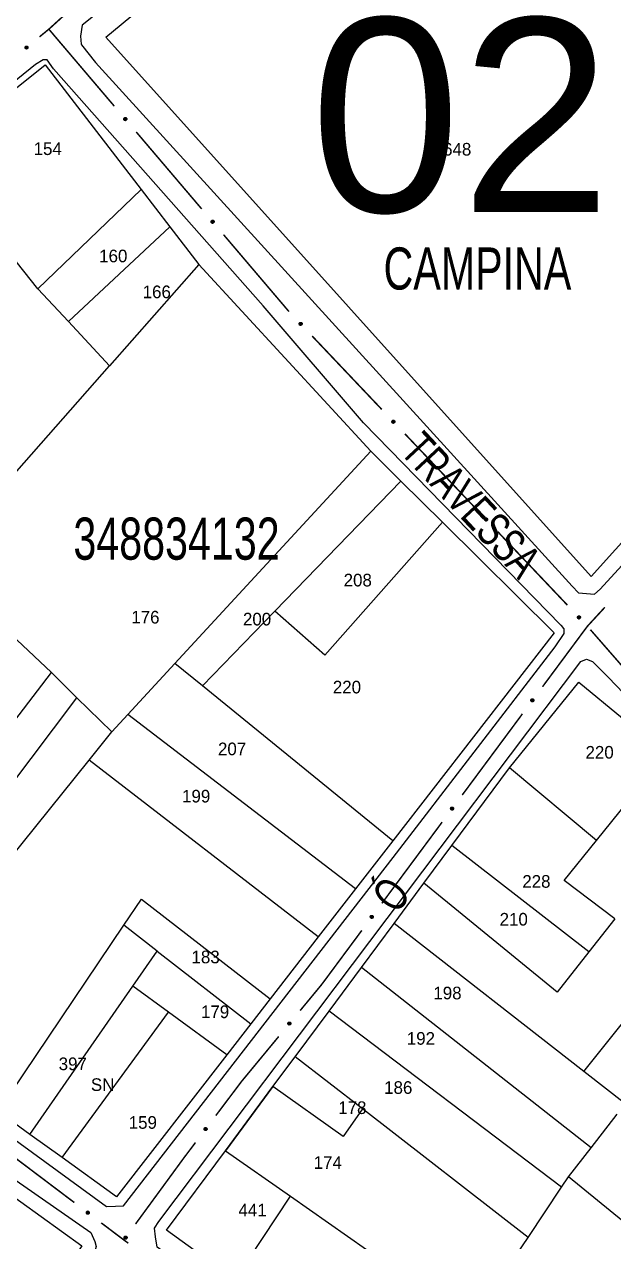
# Model space of a CAD drawing. Extents: x 199577 to 200882, y 4838726 to 4840156.
# Drawn here: x 200197.4 to 200267.3, y 4839381.8 to 4839526.4 of the extents above; entities that cross this region are included whole.
import ezdxf
from ezdxf.enums import TextEntityAlignment as Align

# ---------------------------------------------------------------- set-up
doc = ezdxf.new("R2010")
doc.units = 0
doc.header["$LTSCALE"] = 1.5
doc.header["$MEASUREMENT"] = 0
for name, color, linetype in [('CD_MALHA_LOTES', 7, 'CONTINUOUS'), ('CD_TXT_QUADRA', 2, 'CONTINUOUS'), ('LM-TXT-LSB', 7, 'CONTINUOUS'), ('RU-QUADRA', 210, 'CONTINUOUS'), ('SV-EIXO-RUA-PAV', 20, 'CONTINUOUS'), ('SV-RUA-PAVIM', 7, 'CONTINUOUS'), ('SV-TXT-RUA-PAV', 7, 'CONTINUOUS'), ('Th_NmrPorta', 1, 'CONTINUOUS')]:
    doc.layers.add(name, color=color, linetype=linetype)
doc.styles.add('ARIAL', font='ARIAL.SHX')
doc.styles.add('SWIS', font='swissko.ttf')

msp = doc.modelspace()

# ---------------------------------------------------------------- linework, layer by layer
at = {"layer": 'CD_MALHA_LOTES', "linetype": 'Continuous', "flags": 128}
for points in [[(200207.09, 4839524.82), (200284.39, 4839588.84), (200310.14, 4839562.13), (200306.36, 4839558.81)], [(200308.67, 4839509.69), (200264.69, 4839460.81), (200207.09, 4839524.82)], [(200186.46, 4839510.78), (200199.91, 4839521.56)], [(200199.91, 4839521.56), (200211.3, 4839506.75)], [(200199.05, 4839494.94), (200186.46, 4839510.78)], [(200199.05, 4839494.94), (200211.3, 4839506.75)], [(200211.3, 4839506.75), (200214.71, 4839502.31)], [(200202.66, 4839491.06), (200214.71, 4839502.31)], [(200214.71, 4839502.31), (200218.14, 4839497.86)], [(200218.14, 4839497.86), (200207.54, 4839485.82)], [(200218.14, 4839497.86), (200238.52, 4839475.67)], [(200202.66, 4839491.06), (200199.05, 4839494.94)], [(200207.54, 4839485.82), (200202.66, 4839491.06)], [(200195.66, 4839472.34), (200207.54, 4839485.82)], [(200215.3, 4839450.48), (200238.52, 4839475.67)], [(200238.52, 4839475.67), (200242.09, 4839472.13)], [(200227.16, 4839456.69), (200242.09, 4839472.13)], [(200242.09, 4839472.13), (200247.02, 4839467.26)], [(200247.02, 4839467.26), (200233.1, 4839451.48)], [(200247.02, 4839467.26), (200260.3, 4839454.12)], [(200218.57, 4839447.82), (200227.16, 4839456.69)], [(200233.1, 4839451.48), (200227.16, 4839456.69)], [(200200.64, 4839449.42), (200196.53, 4839453.29)], [(200260.3, 4839454.12), (200241.15, 4839429.43)], [(200209.73, 4839444.44), (200215.3, 4839450.48)], [(200218.57, 4839447.82), (200215.3, 4839450.48)], [(200172.75, 4839412.87), (200200.64, 4839449.42)], [(200203.67, 4839446.4), (200200.64, 4839449.42)], [(200241.15, 4839429.43), (200218.57, 4839447.82)], [(200254.98, 4839438.09), (200263.23, 4839448.28), (200273.59, 4839439.7)], [(200176.41, 4839410.23), (200203.67, 4839446.4)], [(200207.83, 4839442.38), (200203.67, 4839446.4)], [(200207.83, 4839442.38), (200209.73, 4839444.44)], [(200236.73, 4839423.73), (200209.73, 4839444.44)], [(200205.11, 4839439), (200207.83, 4839442.38)], [(200265.3, 4839429.46), (200273.59, 4839439.7)], [(200179.92, 4839407.69), (200205.11, 4839439)], [(200232.29, 4839418.01), (200205.11, 4839439)], [(200248.15, 4839428.88), (200254.98, 4839438.09)], [(200265.3, 4839429.46), (200254.98, 4839438.09)], [(200241.15, 4839429.43), (200236.73, 4839423.73)], [(200244.84, 4839424.41), (200248.15, 4839428.88)], [(200264.39, 4839416.24), (200248.15, 4839428.88)], [(200261.47, 4839424.73), (200265.3, 4839429.46)], [(200263.79, 4839402.05), (200284.61, 4839428.03)], [(200241.29, 4839419.62), (200244.84, 4839424.41)], [(200260.65, 4839411.47), (200244.84, 4839424.41)], [(200267.47, 4839420.16), (200261.47, 4839424.73)], [(200209.24, 4839419.4), (200211.34, 4839422.51), (200226.58, 4839410.65)], [(200236.73, 4839423.73), (200232.29, 4839418.01)], [(200237.42, 4839414.4), (200241.29, 4839419.62)], [(200263.79, 4839402.05), (200241.29, 4839419.62)], [(200267.47, 4839420.16), (200264.39, 4839416.24)], [(200194.33, 4839397.29), (200209.24, 4839419.4)], [(200213.18, 4839416.34), (200209.24, 4839419.4)], [(200232.29, 4839418.01), (200226.58, 4839410.65)], [(200210.3, 4839412.18), (200213.18, 4839416.34)], [(200213.18, 4839416.34), (200224.3, 4839407.7)], [(200264.39, 4839416.24), (200260.65, 4839411.47)], [(200233.58, 4839409.22), (200237.42, 4839414.4)], [(200264.67, 4839392.99), (200237.42, 4839414.4)], [(200198.09, 4839394.58), (200210.3, 4839412.18)], [(200214.54, 4839409.07), (200210.3, 4839412.18)], [(200226.58, 4839410.65), (200224.3, 4839407.7)], [(200201.91, 4839391.82), (200214.54, 4839409.07)], [(200221.44, 4839404.01), (200214.54, 4839409.07)], [(200229.55, 4839403.79), (200233.58, 4839409.22)], [(200261.16, 4839388.31), (200233.58, 4839409.22)], [(200224.3, 4839407.7), (200221.44, 4839404.01)], [(200221.44, 4839404.01), (200208.37, 4839387.16)], [(200226.93, 4839400.26), (200229.55, 4839403.79)], [(200237.53, 4839397.6), (200229.55, 4839403.79)], [(200268.83, 4839398.11), (200263.79, 4839402.05)], [(200226.93, 4839400.26), (200221.29, 4839392.64)], [(200237.53, 4839397.6), (200235.26, 4839394.33), (200226.93, 4839400.26)], [(200198.09, 4839394.58), (200194.33, 4839397.29)], [(200257.21, 4839382.34), (200237.53, 4839397.6)], [(200264.67, 4839392.99), (200267.75, 4839396.96)], [(200201.91, 4839391.82), (200198.09, 4839394.58)], [(200222.43, 4839377.3), (200214.3, 4839383.21), (200221.29, 4839392.64)], [(200221.29, 4839392.64), (200229, 4839387.23)], [(200262, 4839389.55), (200264.67, 4839392.99)], [(200208.37, 4839387.16), (200201.91, 4839391.82)], [(200261.16, 4839388.31), (200262, 4839389.55)], [(200290.56, 4839366.18), (200262, 4839389.55)], [(200257.21, 4839382.34), (200261.16, 4839388.31)], [(200197, 4839386.56), (200204.25, 4839381.36), (200201.22, 4839376.86)], [(200222.43, 4839377.3), (200229, 4839387.23)], [(200229, 4839387.23), (200240.26, 4839379.33)], [(200251.65, 4839374.17), (200257.21, 4839382.34)]]:
    msp.add_lwpolyline(points, dxfattribs=at)
at = {"layer": 'RU-QUADRA', "linetype": 'Continuous', "flags": 128}
msp.add_lwpolyline([(200207.09, 4839524.82), (200284.39, 4839588.84), (200310.14, 4839562.13), (200306.36, 4839558.81), (200328.07, 4839537.65), (200329.17, 4839536.19), (200330.03, 4839534.21), (200329.66, 4839532.08), (200308.67, 4839509.69), (200264.69, 4839460.81)], close=True, dxfattribs=at)
for points in [[(200186.46, 4839510.78), (200199.91, 4839521.56), (200211.3, 4839506.75), (200214.71, 4839502.31), (200218.14, 4839497.86), (200238.52, 4839475.67), (200242.09, 4839472.13), (200247.02, 4839467.26), (200260.3, 4839454.12), (200241.15, 4839429.43), (200236.73, 4839423.73), (200232.29, 4839418.01), (200226.58, 4839410.65), (200224.3, 4839407.7), (200221.44, 4839404.01), (200208.37, 4839387.16), (200201.91, 4839391.82), (200198.09, 4839394.58), (200194.33, 4839397.29)], [(200222.43, 4839377.3), (200214.3, 4839383.21), (200221.29, 4839392.64), (200226.93, 4839400.26), (200229.55, 4839403.79), (200233.58, 4839409.22), (200237.42, 4839414.4), (200241.29, 4839419.62), (200244.84, 4839424.41), (200248.15, 4839428.88), (200254.98, 4839438.09), (200263.23, 4839448.28), (200273.59, 4839439.7), (200278.61, 4839434.38), (200284.61, 4839428.03), (200290.83, 4839421.44), (200297.6, 4839414.27), (200300.52, 4839411.18), (200305.78, 4839405.6), (200309.17, 4839402.01), (200313.69, 4839397.23), (200305.81, 4839386.65), (200302.24, 4839381.86), (200299.07, 4839377.6)], [(200086.89, 4839382.92), (200106.02, 4839409.36), (200125.52, 4839436.32), (200127.58, 4839436.35), (200130.62, 4839434.16), (200132.61, 4839432.74), (200154.92, 4839416.74), (200163.88, 4839410.32), (200168.55, 4839406.96), (200183.1, 4839396.53), (200190.64, 4839391.12), (200197, 4839386.56), (200204.25, 4839381.36)]]:
    msp.add_lwpolyline(points, dxfattribs=at)
at = {"layer": 'SV-EIXO-RUA-PAV', "const_width": 0.18}
for points in [[(200204.34, 4839529.42), (200200.76236, 4839526.164348)], [(200200.34, 4839525.78), (200199.234992, 4839524.874008)], [(200200.76236, 4839526.164348), (200200.34, 4839525.78)], [(200200.34, 4839525.78), (200208.110118, 4839516.635315)], [(200210.700158, 4839513.587087), (200218.470276, 4839504.442402)], [(200221.060316, 4839501.394174), (200228.182924, 4839493.011546)], [(200228.182924, 4839493.011546), (200228.83, 4839492.25)], [(200228.83, 4839492.25), (200228.830461, 4839492.249513)], [(200231.582087, 4839489.346315), (200239.836962, 4839480.636722)], [(200242.588588, 4839477.733524), (200250.843464, 4839469.02393)], [(200253.595089, 4839466.120732), (200261.849965, 4839457.411138)], [(200264.23, 4839454.9), (200266.295704, 4839457.144682)], [(200258.90125, 4839447.709907), (200263.664661, 4839454.137186)], [(200263.664661, 4839454.137186), (200264.23, 4839454.9)], [(200264.585033, 4839454.492886), (200268.528556, 4839449.970871)], [(200249.374429, 4839434.855348), (200256.519545, 4839444.496267)], [(200239.847608, 4839422.000789), (200246.992724, 4839431.641708)], [(200232.71, 4839412.37), (200237.465903, 4839418.78715)], [(200230.154444, 4839409.276432), (200232.70197, 4839412.360279)], [(200232.70197, 4839412.360279), (200232.71, 4839412.37)], [(200223.21, 4839400.87), (200227.606918, 4839406.192585)], [(200220.142287, 4839396.800585), (200223.152106, 4839400.793202)], [(200223.152106, 4839400.793202), (200223.21, 4839400.87)], [(200216.35, 4839391.77), (200217.734432, 4839393.606492)], [(200203.365662, 4839386.479856), (200196.185718, 4839391.906495)], [(200210.626958, 4839383.938045), (200215.93692, 4839391.204702)], [(200215.93692, 4839391.204702), (200216.35, 4839391.77)], [(200209.24, 4839382.04), (200206.556748, 4839384.068016)], [(200209.754891, 4839381.665697), (200209.24, 4839382.04)]]:
    msp.add_lwpolyline(points, dxfattribs=at)
at = {"layer": 'SV-EIXO-RUA-PAV'}
for points in [[(200197.869281, 4839523.611917), (200197.865154, 4839523.563183), (200197.851642, 4839523.522142), (200197.83052, 4839523.491156), (200197.804716, 4839523.468641), (200197.775722, 4839523.448581), (200197.742028, 4839523.434805), (200197.701245, 4839523.427799), (200197.652329, 4839523.431595), (200197.611197, 4839523.4482), (200197.57971, 4839523.467282), (200197.554684, 4839523.492838), (200197.535668, 4839523.521331), (200197.522516, 4839523.556803), (200197.515819, 4839523.598202), (200197.520827, 4839523.647297), (200197.53435, 4839523.687441), (200197.555567, 4839523.716876), (200197.581418, 4839523.741873), (200197.611264, 4839523.761999), (200197.644416, 4839523.775331), (200197.686111, 4839523.781998), (200197.734502, 4839523.776413), (200197.774695, 4839523.763383), (200197.80442, 4839523.742585), (200197.828457, 4839523.71658), (200197.848931, 4839523.687744), (200197.864189, 4839523.654451), (200197.869281, 4839523.611917)], [(200209.395991, 4839515.291972), (200209.44479, 4839515.288702), (200209.486062, 4839515.275912), (200209.517414, 4839515.255338), (200209.540378, 4839515.229932), (200209.560945, 4839515.201295), (200209.57531, 4839515.167848), (200209.583031, 4839515.127195), (200209.580094, 4839515.07822), (200209.564214, 4839515.036802), (200209.545687, 4839515.004985), (200209.520575, 4839514.979514), (200209.492421, 4839514.960001), (200209.457184, 4839514.946228), (200209.415909, 4839514.938806), (200209.366734, 4839514.942951), (200209.326359, 4839514.955767), (200209.296556, 4839514.976464), (200209.271109, 4839515.001872), (200209.250463, 4839515.03136), (200209.236551, 4839515.064273), (200209.229152, 4839515.105845), (200209.233887, 4839515.154326), (200209.246209, 4839515.194742), (200209.266482, 4839515.224827), (200209.292061, 4839515.249317), (200209.320533, 4839515.270294), (200209.353554, 4839515.286134), (200209.395991, 4839515.291972)], [(200219.756149, 4839503.099059), (200219.804948, 4839503.095789), (200219.84622, 4839503.082999), (200219.877572, 4839503.062425), (200219.900536, 4839503.037019), (200219.921103, 4839503.008382), (200219.935468, 4839502.974935), (200219.943189, 4839502.934281), (200219.940252, 4839502.885306), (200219.924372, 4839502.843889), (200219.905845, 4839502.812072), (200219.880733, 4839502.786601), (200219.852578, 4839502.767088), (200219.817342, 4839502.753315), (200219.776067, 4839502.745893), (200219.726892, 4839502.750038), (200219.686517, 4839502.762854), (200219.656714, 4839502.783551), (200219.631267, 4839502.808959), (200219.61062, 4839502.838447), (200219.596708, 4839502.87136), (200219.58931, 4839502.912932), (200219.594045, 4839502.961413), (200219.606367, 4839503.001828), (200219.62664, 4839503.031914), (200219.652219, 4839503.056404), (200219.680691, 4839503.077381), (200219.713711, 4839503.093221), (200219.756149, 4839503.099059)], [(200230.187332, 4839490.977923), (200230.236236, 4839490.977305), (200230.278141, 4839490.966774), (200230.310563, 4839490.947931), (200230.334872, 4839490.923809), (200230.356962, 4839490.89633), (200230.373121, 4839490.863712), (200230.383037, 4839490.823537), (200230.382762, 4839490.774475), (200230.369152, 4839490.732257), (200230.352379, 4839490.699481), (200230.328686, 4839490.672685), (200230.301632, 4839490.651673), (200230.267195, 4839490.636008), (200230.226384, 4839490.626358), (200230.177056, 4839490.627828), (200230.136045, 4839490.638434), (200230.105163, 4839490.657484), (200230.078374, 4839490.681474), (200230.056158, 4839490.709798), (200230.040481, 4839490.741908), (200230.030838, 4839490.783017), (200230.032935, 4839490.831683), (200230.043046, 4839490.872708), (200230.061657, 4839490.90385), (200230.085869, 4839490.929691), (200230.113161, 4839490.952182), (200230.145273, 4839490.969791), (200230.187332, 4839490.977923)], [(200241.193833, 4839479.365131), (200241.242737, 4839479.364513), (200241.284642, 4839479.353982), (200241.317065, 4839479.335139), (200241.341374, 4839479.311017), (200241.363464, 4839479.283539), (200241.379623, 4839479.250921), (200241.389538, 4839479.210745), (200241.389263, 4839479.161683), (200241.375653, 4839479.119465), (200241.358881, 4839479.08669), (200241.335187, 4839479.059893), (200241.308133, 4839479.038881), (200241.273696, 4839479.023217), (200241.232885, 4839479.013566), (200241.183558, 4839479.015037), (200241.142546, 4839479.025643), (200241.111664, 4839479.044692), (200241.084876, 4839479.068682), (200241.06266, 4839479.097006), (200241.046982, 4839479.129116), (200241.037339, 4839479.170225), (200241.039436, 4839479.218892), (200241.049548, 4839479.259916), (200241.068158, 4839479.291058), (200241.092371, 4839479.3169), (200241.119662, 4839479.339391), (200241.151774, 4839479.356999), (200241.193833, 4839479.365131)], [(200252.200334, 4839467.752339), (200252.249239, 4839467.751722), (200252.291143, 4839467.741191), (200252.323566, 4839467.722348), (200252.347875, 4839467.698226), (200252.369965, 4839467.670747), (200252.386124, 4839467.638129), (200252.396039, 4839467.597954), (200252.395764, 4839467.548892), (200252.382155, 4839467.506673), (200252.365382, 4839467.473898), (200252.341688, 4839467.447102), (200252.314635, 4839467.42609), (200252.280198, 4839467.410425), (200252.239386, 4839467.400774), (200252.190059, 4839467.402245), (200252.149047, 4839467.412851), (200252.118165, 4839467.431901), (200252.091377, 4839467.455891), (200252.069161, 4839467.484215), (200252.053484, 4839467.516325), (200252.043841, 4839467.557433), (200252.045937, 4839467.6061), (200252.056049, 4839467.647125), (200252.074659, 4839467.678266), (200252.098872, 4839467.704108), (200252.126163, 4839467.726599), (200252.158276, 4839467.744207), (200252.200334, 4839467.752339)], [(200263.206835, 4839456.139548), (200263.25574, 4839456.13893), (200263.297645, 4839456.128399), (200263.330067, 4839456.109556), (200263.354376, 4839456.085434), (200263.376466, 4839456.057955), (200263.392625, 4839456.025337), (200263.402541, 4839455.985162), (200263.402265, 4839455.9361), (200263.388656, 4839455.893882), (200263.371883, 4839455.861106), (200263.34819, 4839455.83431), (200263.321136, 4839455.813298), (200263.286699, 4839455.797634), (200263.245887, 4839455.787983), (200263.19656, 4839455.789453), (200263.155549, 4839455.80006), (200263.124667, 4839455.819109), (200263.097878, 4839455.843099), (200263.075662, 4839455.871423), (200263.059985, 4839455.903533), (200263.050342, 4839455.944642), (200263.052439, 4839455.993308), (200263.06255, 4839456.034333), (200263.081161, 4839456.065475), (200263.105373, 4839456.091316), (200263.132665, 4839456.113807), (200263.164777, 4839456.131416), (200263.206835, 4839456.139548)], [(200257.536407, 4839446.053198), (200257.528529, 4839446.101467), (200257.531629, 4839446.144564), (200257.544561, 4839446.179764), (200257.564098, 4839446.20789), (200257.587328, 4839446.234413), (200257.616647, 4839446.255987), (200257.654492, 4839446.272723), (200257.702858, 4839446.280965), (200257.746797, 4839446.274888), (200257.781986, 4839446.264056), (200257.812487, 4839446.245372), (200257.837874, 4839446.222374), (200257.859277, 4839446.191178), (200257.875863, 4839446.15266), (200257.882973, 4839446.103826), (200257.879644, 4839446.061596), (200257.866242, 4839446.027877), (200257.847264, 4839445.997332), (200257.823225, 4839445.970539), (200257.794322, 4839445.949527), (200257.75551, 4839445.932898), (200257.707218, 4839445.926518), (200257.665061, 4839445.929358), (200257.631163, 4839445.942282), (200257.601512, 4839445.961644), (200257.574626, 4839445.984619), (200257.551713, 4839446.013188), (200257.536407, 4839446.053198)], [(200248.009586, 4839433.198639), (200248.001708, 4839433.246909), (200248.004808, 4839433.290005), (200248.01774, 4839433.325205), (200248.037278, 4839433.353331), (200248.060507, 4839433.379854), (200248.089826, 4839433.401428), (200248.127671, 4839433.418164), (200248.176037, 4839433.426406), (200248.219976, 4839433.420329), (200248.255165, 4839433.409497), (200248.285666, 4839433.390813), (200248.311053, 4839433.367815), (200248.332456, 4839433.336619), (200248.349042, 4839433.298101), (200248.356152, 4839433.249267), (200248.352823, 4839433.207037), (200248.339421, 4839433.173318), (200248.320443, 4839433.142773), (200248.296404, 4839433.11598), (200248.267501, 4839433.094969), (200248.228689, 4839433.078339), (200248.180397, 4839433.071959), (200248.13824, 4839433.074799), (200248.104342, 4839433.087724), (200248.074691, 4839433.107085), (200248.047805, 4839433.13006), (200248.024892, 4839433.158629), (200248.009586, 4839433.198639)], [(200238.482765, 4839420.34408), (200238.474887, 4839420.39235), (200238.477987, 4839420.435446), (200238.490919, 4839420.470647), (200238.510457, 4839420.498772), (200238.533686, 4839420.525295), (200238.563005, 4839420.546869), (200238.60085, 4839420.563605), (200238.649216, 4839420.571847), (200238.693155, 4839420.56577), (200238.728344, 4839420.554938), (200238.758845, 4839420.536254), (200238.784232, 4839420.513257), (200238.805635, 4839420.48206), (200238.822221, 4839420.443542), (200238.829331, 4839420.394708), (200238.826002, 4839420.352478), (200238.812601, 4839420.318759), (200238.793622, 4839420.288214), (200238.769583, 4839420.261421), (200238.74068, 4839420.24041), (200238.701869, 4839420.22378), (200238.653576, 4839420.2174), (200238.611419, 4839420.22024), (200238.577521, 4839420.233165), (200238.54787, 4839420.252526), (200238.520985, 4839420.275501), (200238.498071, 4839420.304071), (200238.482765, 4839420.34408)], [(200228.704306, 4839407.693845), (200228.698979, 4839407.742462), (200228.704343, 4839407.785336), (200228.719109, 4839407.819807), (200228.7401, 4839407.846866), (200228.764693, 4839407.872129), (200228.795107, 4839407.89213), (200228.83378, 4839407.906852), (200228.882513, 4839407.912537), (200228.926072, 4839407.904156), (200228.960641, 4839407.891487), (200228.990117, 4839407.871224), (200229.014259, 4839407.846922), (200229.03399, 4839407.814643), (200229.048526, 4839407.775305), (200229.053057, 4839407.726164), (200229.04751, 4839407.684168), (200229.032352, 4839407.651201), (200229.011793, 4839407.621698), (200228.986377, 4839407.596206), (200228.956408, 4839407.576745), (200228.916775, 4839407.562181), (200228.868214, 4839407.558352), (200228.826265, 4839407.563406), (200228.793094, 4839407.578097), (200228.764503, 4839407.598991), (200228.738864, 4839407.62335), (200228.717486, 4839407.653085), (200228.704306, 4839407.693845)], [(200218.763968, 4839395.155071), (200218.756484, 4839395.203403), (200218.759936, 4839395.246473), (200218.773154, 4839395.281567), (200218.792921, 4839395.309532), (200218.816366, 4839395.335865), (200218.84586, 4839395.357198), (200218.883841, 4839395.373625), (200218.932272, 4839395.381472), (200218.976161, 4839395.375036), (200219.011259, 4839395.363918), (200219.041607, 4839395.344985), (200219.066806, 4839395.321781), (200219.087953, 4839395.290411), (200219.104224, 4839395.251759), (200219.110936, 4839395.202868), (200219.107262, 4839395.160667), (200219.093586, 4839395.127059), (200219.074359, 4839395.09667), (200219.050102, 4839395.070074), (200219.021028, 4839395.049299), (200218.982082, 4839395.032987), (200218.933739, 4839395.027001), (200218.891607, 4839395.030185), (200218.857815, 4839395.043386), (200218.828323, 4839395.062988), (200218.801626, 4839395.086182), (200218.778947, 4839395.114938), (200218.763968, 4839395.155071)], [(200205.009455, 4839385.099483), (200204.961113, 4839385.09206), (200204.918048, 4839385.095566), (200204.88297, 4839385.108828), (200204.85503, 4839385.12863), (200204.828726, 4839385.152107), (200204.80743, 4839385.181628), (200204.79105, 4839385.219629), (200204.783264, 4839385.268071), (200204.789754, 4839385.311951), (200204.800916, 4839385.347036), (200204.819887, 4839385.37736), (200204.843122, 4839385.40253), (200204.874519, 4839385.423638), (200204.913191, 4839385.43986), (200204.96209, 4839385.446511), (200205.004287, 4839385.442785), (200205.037878, 4839385.429066), (200205.068243, 4839385.409802), (200205.094809, 4839385.385511), (200205.115547, 4839385.356412), (200205.131811, 4839385.317446), (200205.137736, 4839385.269095), (200205.1345, 4839385.226967), (200205.121257, 4839385.193192), (200205.101617, 4839385.163724), (200205.07839, 4839385.137056), (200205.049606, 4839385.114413), (200205.009455, 4839385.099483)], [(200209.273316, 4839382.272171), (200209.265113, 4839382.320387), (200209.267923, 4839382.363503), (200209.280617, 4839382.39879), (200209.299964, 4839382.427047), (200209.323014, 4839382.453726), (200209.352187, 4839382.475497), (200209.389919, 4839382.492488), (200209.438228, 4839382.501056), (200209.482207, 4839382.495275), (200209.517468, 4839382.484681), (200209.548094, 4839382.466202), (200209.573636, 4839382.443377), (200209.595248, 4839382.412325), (200209.612094, 4839382.37392), (200209.619534, 4839382.325135), (200209.616489, 4839382.282884), (200209.603315, 4839382.249075), (200209.584543, 4839382.218403), (200209.560685, 4839382.191448), (200209.531925, 4839382.170242), (200209.493226, 4839382.153351), (200209.444978, 4839382.146646), (200209.402803, 4839382.149201), (200209.368818, 4839382.161897), (200209.339037, 4839382.181058), (200209.311997, 4839382.203851), (200209.288892, 4839382.232266), (200209.273316, 4839382.272171)]]:
    msp.add_lwpolyline(points, close=True, dxfattribs=at)
for points in [[(200197.686111, 4839523.781998), (200197.515819, 4839523.598202)], [(200197.644416, 4839523.775331), (200197.520827, 4839523.647297)], [(200197.708307, 4839523.775588), (200197.521197, 4839523.579829)], [(200197.734502, 4839523.776413), (200197.522516, 4839523.556803)], [(200197.662514, 4839523.773333), (200197.524028, 4839523.628027)], [(200197.752285, 4839523.769296), (200197.532084, 4839523.542877)], [(200197.624887, 4839523.765421), (200197.53224, 4839523.671815)], [(200197.611264, 4839523.761999), (200197.53435, 4839523.687441)], [(200197.774695, 4839523.763383), (200197.535668, 4839523.521331)], [(200197.786386, 4839523.751378), (200197.547192, 4839523.509386)], [(200197.80442, 4839523.742585), (200197.554684, 4839523.492838)], [(200197.814156, 4839523.728269), (200197.5669, 4839523.483196)], [(200197.828457, 4839523.71658), (200197.57971, 4839523.467282)], [(200197.83646, 4839523.698913), (200197.600431, 4839523.459516)], [(200197.848931, 4839523.687744), (200197.611197, 4839523.4482)], [(200197.852813, 4839523.668208), (200197.635587, 4839523.442463)], [(200197.864189, 4839523.654451), (200197.652329, 4839523.431595)], [(200197.864945, 4839523.634041), (200197.67832, 4839523.433386)], [(200197.869281, 4839523.611917), (200197.701245, 4839523.427799)], [(200197.865955, 4839523.585463), (200197.727089, 4839523.436317)], [(200197.865154, 4839523.563183), (200197.742028, 4839523.434805)], [(200197.857553, 4839523.539754), (200197.765096, 4839523.448068)], [(200197.851642, 4839523.522142), (200197.775722, 4839523.448581)], [(200209.229152, 4839515.105845), (200209.415909, 4839514.938806)], [(200209.233887, 4839515.154326), (200209.457184, 4839514.946228)], [(200209.235172, 4839515.12815), (200209.434186, 4839514.944505)], [(200209.236551, 4839515.064273), (200209.366734, 4839514.942951)], [(200209.23823, 4839515.082403), (200209.385945, 4839514.94649)], [(200209.24069, 4839515.172231), (200209.470941, 4839514.956039)], [(200209.246209, 4839515.194742), (200209.492421, 4839514.960001)], [(200209.246801, 4839515.044921), (200209.342019, 4839514.953931)], [(200209.250463, 4839515.03136), (200209.326359, 4839514.955767)], [(200209.258007, 4839515.206642), (200209.504161, 4839514.971732)], [(200209.266482, 4839515.224827), (200209.520575, 4839514.979514)], [(200209.280625, 4839515.234813), (200209.530001, 4839514.991898)], [(200209.292061, 4839515.249317), (200209.545687, 4839515.004985)], [(200209.309585, 4839515.257629), (200209.553088, 4839515.025839)], [(200209.320533, 4839515.270294), (200209.564214, 4839515.036802)], [(200209.339998, 4839515.274518), (200209.569522, 4839515.061289)], [(200209.353554, 4839515.286134), (200209.580094, 4839515.07822)], [(200209.373946, 4839515.287248), (200209.577847, 4839515.104175)], [(200209.395991, 4839515.291972), (200209.583031, 4839515.127195)], [(200209.4225, 4839515.289111), (200209.574061, 4839515.152885)], [(200209.44479, 4839515.288702), (200209.57531, 4839515.167848)], [(200209.468349, 4839515.281513), (200209.561644, 4839515.190679)], [(200209.486062, 4839515.275912), (200209.560945, 4839515.201295)], [(200219.58931, 4839502.912932), (200219.776067, 4839502.745893)], [(200219.594045, 4839502.961413), (200219.817342, 4839502.753315)], [(200219.59533, 4839502.935237), (200219.794344, 4839502.751592)], [(200219.596708, 4839502.87136), (200219.726892, 4839502.750038)], [(200219.598388, 4839502.88949), (200219.746103, 4839502.753577)], [(200219.600848, 4839502.979318), (200219.831098, 4839502.763126)], [(200219.606367, 4839503.001828), (200219.852578, 4839502.767088)], [(200219.606959, 4839502.852008), (200219.702177, 4839502.761018)], [(200219.61062, 4839502.838447), (200219.686517, 4839502.762854)], [(200219.618165, 4839503.013729), (200219.864319, 4839502.778819)], [(200219.62664, 4839503.031914), (200219.880733, 4839502.786601)], [(200219.640783, 4839503.0419), (200219.890159, 4839502.798984)], [(200219.652219, 4839503.056404), (200219.905845, 4839502.812072)], [(200219.669742, 4839503.064716), (200219.913246, 4839502.832926)], [(200219.680691, 4839503.077381), (200219.924372, 4839502.843889)], [(200219.700156, 4839503.081605), (200219.92968, 4839502.868376)], [(200219.713711, 4839503.093221), (200219.940252, 4839502.885306)], [(200219.734104, 4839503.094335), (200219.938005, 4839502.911262)], [(200219.756149, 4839503.099059), (200219.943189, 4839502.934281)], [(200219.782658, 4839503.096197), (200219.934219, 4839502.959971)], [(200219.804948, 4839503.095789), (200219.935468, 4839502.974935)], [(200219.828506, 4839503.088599), (200219.921801, 4839502.997766)], [(200219.84622, 4839503.082999), (200219.921103, 4839503.008382)], [(200230.030838, 4839490.783017), (200230.226384, 4839490.626358)], [(200230.032935, 4839490.831683), (200230.267195, 4839490.636008)], [(200230.035638, 4839490.805615), (200230.244324, 4839490.633041)], [(200230.038756, 4839490.849932), (200230.280399, 4839490.646552)], [(200230.040481, 4839490.741908), (200230.177056, 4839490.627828)], [(200230.041175, 4839490.760102), (200230.196046, 4839490.632404)], [(200230.043046, 4839490.872708), (200230.301632, 4839490.651673)], [(200230.051767, 4839490.72314), (200230.151782, 4839490.637451)], [(200230.054181, 4839490.885231), (200230.312719, 4839490.664024)], [(200230.056158, 4839490.709798), (200230.136045, 4839490.638434)], [(200230.061657, 4839490.90385), (200230.328686, 4839490.672685)], [(200230.075237, 4839490.914588), (200230.337426, 4839490.685562)], [(200230.085869, 4839490.929691), (200230.352379, 4839490.699481)], [(200230.102916, 4839490.938941), (200230.358638, 4839490.720706)], [(200230.113161, 4839490.952182), (200230.369152, 4839490.732257)], [(200230.132368, 4839490.957456), (200230.373124, 4839490.756996)], [(200230.145273, 4839490.969791), (200230.382762, 4839490.774475)], [(200230.165575, 4839490.972009), (200230.37911, 4839490.80027)], [(200230.187332, 4839490.977923), (200230.383037, 4839490.823537)], [(200230.213956, 4839490.976504), (200230.372686, 4839490.848702)], [(200230.236236, 4839490.977305), (200230.373121, 4839490.863712)], [(200230.26015, 4839490.971405), (200230.358236, 4839490.885768)], [(200230.278141, 4839490.966774), (200230.356962, 4839490.89633)], [(200241.037339, 4839479.170225), (200241.232885, 4839479.013566)], [(200241.039436, 4839479.218892), (200241.273696, 4839479.023217)], [(200241.042139, 4839479.192824), (200241.250825, 4839479.020249)], [(200241.045258, 4839479.23714), (200241.2869, 4839479.03376)], [(200241.046982, 4839479.129116), (200241.183558, 4839479.015037)], [(200241.047676, 4839479.147311), (200241.202548, 4839479.019613)], [(200241.049548, 4839479.259916), (200241.308133, 4839479.038881)], [(200241.058268, 4839479.110349), (200241.158283, 4839479.02466)], [(200241.060682, 4839479.272439), (200241.31922, 4839479.051233)], [(200241.06266, 4839479.097006), (200241.142546, 4839479.025643)], [(200241.068158, 4839479.291058), (200241.335187, 4839479.059893)], [(200241.081738, 4839479.301796), (200241.343928, 4839479.07277)], [(200241.092371, 4839479.3169), (200241.358881, 4839479.08669)], [(200241.109417, 4839479.32615), (200241.365139, 4839479.107915)], [(200241.119662, 4839479.339391), (200241.375653, 4839479.119465)], [(200241.13887, 4839479.344665), (200241.379625, 4839479.144204)], [(200241.151774, 4839479.356999), (200241.389263, 4839479.161683)], [(200241.172077, 4839479.359218), (200241.385611, 4839479.187478)], [(200241.193833, 4839479.365131), (200241.389538, 4839479.210745)], [(200241.220458, 4839479.363712), (200241.379187, 4839479.235911)], [(200241.242737, 4839479.364513), (200241.379623, 4839479.250921)], [(200241.266651, 4839479.358613), (200241.364737, 4839479.272976)], [(200241.284642, 4839479.353982), (200241.363464, 4839479.283539)], [(200252.043841, 4839467.557433), (200252.239386, 4839467.400774)], [(200252.045937, 4839467.6061), (200252.280198, 4839467.410425)], [(200252.048641, 4839467.580032), (200252.257326, 4839467.407457)], [(200252.051759, 4839467.624348), (200252.293401, 4839467.420968)], [(200252.053484, 4839467.516325), (200252.190059, 4839467.402245)], [(200252.054177, 4839467.534519), (200252.209049, 4839467.406821)], [(200252.056049, 4839467.647125), (200252.314635, 4839467.42609)], [(200252.064769, 4839467.497557), (200252.164784, 4839467.411868)], [(200252.067183, 4839467.659648), (200252.325722, 4839467.438441)], [(200252.069161, 4839467.484215), (200252.149047, 4839467.412851)], [(200252.074659, 4839467.678266), (200252.341688, 4839467.447102)], [(200252.08824, 4839467.689005), (200252.350429, 4839467.459979)], [(200252.098872, 4839467.704108), (200252.365382, 4839467.473898)], [(200252.115918, 4839467.713358), (200252.37164, 4839467.495123)], [(200252.126163, 4839467.726599), (200252.382155, 4839467.506673)], [(200252.145371, 4839467.731873), (200252.386126, 4839467.531413)], [(200252.158276, 4839467.744207), (200252.395764, 4839467.548892)], [(200252.178578, 4839467.746426), (200252.392112, 4839467.574687)], [(200252.200334, 4839467.752339), (200252.396039, 4839467.597954)], [(200252.226959, 4839467.750921), (200252.385689, 4839467.623119)], [(200252.249239, 4839467.751722), (200252.386124, 4839467.638129)], [(200252.273152, 4839467.745822), (200252.371239, 4839467.660184)], [(200252.291143, 4839467.741191), (200252.369965, 4839467.670747)], [(200263.050342, 4839455.944642), (200263.245887, 4839455.787983)], [(200263.052439, 4839455.993308), (200263.286699, 4839455.797634)], [(200263.055142, 4839455.967241), (200263.263828, 4839455.794666)], [(200263.05826, 4839456.011557), (200263.299903, 4839455.808177)], [(200263.059985, 4839455.903533), (200263.19656, 4839455.789453)], [(200263.060679, 4839455.921727), (200263.21555, 4839455.794029)], [(200263.06255, 4839456.034333), (200263.321136, 4839455.813298)], [(200263.07127, 4839455.884765), (200263.171286, 4839455.799077)], [(200263.073685, 4839456.046856), (200263.332223, 4839455.825649)], [(200263.075662, 4839455.871423), (200263.155549, 4839455.80006)], [(200263.081161, 4839456.065475), (200263.34819, 4839455.83431)], [(200263.094741, 4839456.076213), (200263.35693, 4839455.847187)], [(200263.105373, 4839456.091316), (200263.371883, 4839455.861106)], [(200263.12242, 4839456.100567), (200263.378142, 4839455.882331)], [(200263.132665, 4839456.113807), (200263.388656, 4839455.893882)], [(200263.151872, 4839456.119081), (200263.392627, 4839455.918621)], [(200263.164777, 4839456.131416), (200263.402265, 4839455.9361)], [(200263.185079, 4839456.133635), (200263.398613, 4839455.961895)], [(200263.206835, 4839456.139548), (200263.402541, 4839455.985162)], [(200263.23346, 4839456.138129), (200263.39219, 4839456.010328)], [(200263.25574, 4839456.13893), (200263.392625, 4839456.025337)], [(200263.279654, 4839456.13303), (200263.37774, 4839456.047393)], [(200263.297645, 4839456.128399), (200263.376466, 4839456.057955)], [(200257.528529, 4839446.101467), (200257.616647, 4839446.255987)], [(200257.53019, 4839446.126042), (200257.597509, 4839446.2375)], [(200257.531629, 4839446.144564), (200257.587328, 4839446.234413)], [(200257.533184, 4839446.079665), (200257.631504, 4839446.258162)], [(200257.536407, 4839446.053198), (200257.654492, 4839446.272723)], [(200257.546005, 4839446.032798), (200257.678088, 4839446.272892)], [(200257.551713, 4839446.013188), (200257.702858, 4839446.280965)], [(200257.5661, 4839446.002619), (200257.721744, 4839446.274506)], [(200257.574626, 4839445.984619), (200257.746797, 4839446.274888)], [(200257.589444, 4839445.976826), (200257.759997, 4839446.266537)], [(200257.601512, 4839445.961644), (200257.781986, 4839446.264056)], [(200257.618231, 4839445.953793), (200257.798288, 4839446.251745)], [(200257.631163, 4839445.942282), (200257.812487, 4839446.245372)], [(200257.650796, 4839445.93815), (200257.823786, 4839446.23115)], [(200257.665061, 4839445.929358), (200257.837874, 4839446.222374)], [(200257.688237, 4839445.929085), (200257.846602, 4839446.202352)], [(200257.707218, 4839445.926518), (200257.859277, 4839446.191178)], [(200257.732421, 4839445.933704), (200257.866168, 4839446.169168)], [(200257.75551, 4839445.932898), (200257.875863, 4839446.15266)], [(200257.776284, 4839445.947053), (200257.875172, 4839446.121734)], [(200257.794322, 4839445.949527), (200257.882973, 4839446.103826)], [(200257.810847, 4839445.963898), (200257.877882, 4839446.077265)], [(200257.823225, 4839445.970539), (200257.879644, 4839446.061596)], [(200248.001708, 4839433.246909), (200248.089826, 4839433.401428)], [(200248.003369, 4839433.271483), (200248.070688, 4839433.382941)], [(200248.004808, 4839433.290005), (200248.060507, 4839433.379854)], [(200248.006363, 4839433.225106), (200248.104684, 4839433.403604)], [(200248.009586, 4839433.198639), (200248.127671, 4839433.418164)], [(200248.019184, 4839433.178239), (200248.151267, 4839433.418334)], [(200248.024892, 4839433.158629), (200248.176037, 4839433.426406)], [(200248.039279, 4839433.148061), (200248.194923, 4839433.419947)], [(200248.047805, 4839433.13006), (200248.219976, 4839433.420329)], [(200248.062623, 4839433.122267), (200248.233176, 4839433.411978)], [(200248.074691, 4839433.107085), (200248.255165, 4839433.409497)], [(200248.09141, 4839433.099234), (200248.271468, 4839433.397187)], [(200248.104342, 4839433.087724), (200248.285666, 4839433.390813)], [(200248.123975, 4839433.083591), (200248.296966, 4839433.376591)], [(200248.13824, 4839433.074799), (200248.311053, 4839433.367815)], [(200248.161416, 4839433.074526), (200248.319781, 4839433.347793)], [(200248.180397, 4839433.071959), (200248.332456, 4839433.336619)], [(200248.205601, 4839433.079145), (200248.339347, 4839433.314609)], [(200248.228689, 4839433.078339), (200248.349042, 4839433.298101)], [(200248.249463, 4839433.092495), (200248.348351, 4839433.267175)], [(200248.267501, 4839433.094969), (200248.356152, 4839433.249267)], [(200248.284026, 4839433.109339), (200248.351061, 4839433.222706)], [(200248.296404, 4839433.11598), (200248.352823, 4839433.207037)], [(200238.474887, 4839420.39235), (200238.563005, 4839420.546869)], [(200238.476548, 4839420.416925), (200238.543867, 4839420.528383)], [(200238.477987, 4839420.435446), (200238.533686, 4839420.525295)], [(200238.479542, 4839420.370547), (200238.577863, 4839420.549045)], [(200238.482765, 4839420.34408), (200238.60085, 4839420.563605)], [(200238.492363, 4839420.32368), (200238.624446, 4839420.563775)], [(200238.498071, 4839420.304071), (200238.649216, 4839420.571847)], [(200238.512458, 4839420.293502), (200238.668102, 4839420.565388)], [(200238.520985, 4839420.275501), (200238.693155, 4839420.56577)], [(200238.535802, 4839420.267709), (200238.706355, 4839420.557419)], [(200238.54787, 4839420.252526), (200238.728344, 4839420.554938)], [(200238.564589, 4839420.244676), (200238.744647, 4839420.542628)], [(200238.577521, 4839420.233165), (200238.758845, 4839420.536254)], [(200238.597154, 4839420.229033), (200238.770145, 4839420.522032)], [(200238.611419, 4839420.22024), (200238.784232, 4839420.513257)], [(200238.634595, 4839420.219967), (200238.79296, 4839420.493234)], [(200238.653576, 4839420.2174), (200238.805635, 4839420.48206)], [(200238.67878, 4839420.224586), (200238.812526, 4839420.460051)], [(200238.701869, 4839420.22378), (200238.822221, 4839420.443542)], [(200238.722642, 4839420.237936), (200238.82153, 4839420.412616)], [(200238.74068, 4839420.24041), (200238.829331, 4839420.394708)], [(200238.757205, 4839420.25478), (200238.82424, 4839420.368147)], [(200238.769583, 4839420.261421), (200238.826002, 4839420.352478)], [(200228.698979, 4839407.742462), (200228.795107, 4839407.89213)], [(200228.702481, 4839407.720445), (200228.810058, 4839407.893521)], [(200228.704306, 4839407.693845), (200228.83378, 4839407.906852)], [(200228.712818, 4839407.672968), (200228.857352, 4839407.905779)], [(200228.717486, 4839407.653085), (200228.882513, 4839407.912537)], [(200228.731296, 4839407.641774), (200228.901033, 4839407.905093)], [(200228.738864, 4839407.62335), (200228.926072, 4839407.904156)], [(200228.753251, 4839407.614788), (200228.938813, 4839407.895122)], [(200228.764503, 4839407.598991), (200228.960641, 4839407.891487)], [(200228.701932, 4839407.766916), (200228.775022, 4839407.874677)], [(200228.704343, 4839407.785336), (200228.764693, 4839407.872129)], [(200228.780786, 4839407.590272), (200228.976274, 4839407.878336)], [(200228.793094, 4839407.578097), (200228.990117, 4839407.871224)], [(200228.812483, 4839407.572937), (200229.000652, 4839407.856427)], [(200228.826265, 4839407.563406), (200229.014259, 4839407.846922)], [(200228.849394, 4839407.561914), (200229.021921, 4839407.826468)], [(200228.868214, 4839407.558352), (200229.03399, 4839407.814643)], [(200228.893761, 4839407.564201), (200229.039713, 4839407.792301)], [(200228.916775, 4839407.562181), (200229.048526, 4839407.775305)], [(200228.938265, 4839407.575224), (200229.046208, 4839407.744458)], [(200228.956408, 4839407.576745), (200229.053057, 4839407.726164)], [(200228.973667, 4839407.590226), (200229.046574, 4839407.699908)], [(200228.986377, 4839407.596206), (200229.04751, 4839407.684168)], [(200218.756484, 4839395.203403), (200218.84586, 4839395.357198)], [(200218.758346, 4839395.227964), (200218.826572, 4839395.338869)], [(200218.759936, 4839395.246473), (200218.816366, 4839395.335865)], [(200218.760961, 4839395.181564), (200218.860735, 4839395.359253)], [(200218.763968, 4839395.155071), (200218.883841, 4839395.373625)], [(200218.773399, 4839395.134593), (200218.907437, 4839395.373602)], [(200218.778947, 4839395.114938), (200218.932272, 4839395.381472)], [(200218.793247, 4839395.104252), (200218.951105, 4839395.374859)], [(200218.801626, 4839395.086182), (200218.976161, 4839395.375036)], [(200218.81638, 4839395.078269), (200218.989292, 4839395.366578)], [(200218.828323, 4839395.062988), (200219.011259, 4839395.363918)], [(200218.844978, 4839395.055002), (200219.027461, 4839395.351475)], [(200218.857815, 4839395.043386), (200219.041607, 4839395.344985)], [(200218.877414, 4839395.039094), (200219.05279, 4839395.330671)], [(200218.891607, 4839395.030185), (200219.066806, 4839395.321781)], [(200218.914779, 4839395.029723), (200219.07537, 4839395.301688)], [(200218.933739, 4839395.027001), (200219.087953, 4839395.290411)], [(200218.959001, 4839395.033981), (200219.094665, 4839395.268346)], [(200218.982082, 4839395.032987), (200219.104224, 4839395.251759)], [(200219.00297, 4839395.046972), (200219.103281, 4839395.22084)], [(200219.021028, 4839395.049299), (200219.110936, 4839395.202868)], [(200219.03767, 4839395.063534), (200219.105628, 4839395.17635)], [(200219.050102, 4839395.070074), (200219.107262, 4839395.160667)], [(200205.049606, 4839385.114413), (200204.783264, 4839385.268071)], [(200205.07839, 4839385.137056), (200204.789754, 4839385.311951)], [(200205.06031, 4839385.128699), (200204.7899, 4839385.286895)], [(200205.009455, 4839385.099483), (200204.79105, 4839385.219629)], [(200205.029944, 4839385.10889), (200204.791103, 4839385.243226)], [(200205.086322, 4839385.1518), (200204.798229, 4839385.325071)], [(200205.101617, 4839385.163724), (200204.800916, 4839385.347036)], [(200204.982958, 4839385.09651), (200204.805394, 4839385.196506)], [(200204.961113, 4839385.09206), (200204.80743, 4839385.181628)], [(200205.109625, 4839385.180369), (200204.81338, 4839385.363222)], [(200205.121257, 4839385.193192), (200204.819887, 4839385.37736)], [(200204.936555, 4839385.093953), (200204.825735, 4839385.162317)], [(200204.918048, 4839385.095566), (200204.828726, 4839385.152107)], [(200205.125573, 4839385.212786), (200204.834215, 4839385.388525)], [(200205.1345, 4839385.226967), (200204.843122, 4839385.40253)], [(200205.134991, 4839385.250139), (200204.863226, 4839385.411069)], [(200205.137736, 4839385.269095), (200204.874519, 4839385.423638)], [(200205.130788, 4839385.294365), (200204.896592, 4839385.430322)], [(200205.131811, 4839385.317446), (200204.913191, 4839385.43986)], [(200205.117851, 4839385.338351), (200204.94411, 4839385.438878)], [(200205.115547, 4839385.356412), (200204.96209, 4839385.446511)], [(200205.101333, 4839385.373071), (200204.988602, 4839385.44117)], [(200205.094809, 4839385.385511), (200205.004287, 4839385.442785)], [(200209.265113, 4839382.320387), (200209.352187, 4839382.475497)], [(200209.266609, 4839382.344972), (200209.333174, 4839382.456882)], [(200209.267923, 4839382.363503), (200209.323014, 4839382.453726)], [(200209.269915, 4839382.298616), (200209.36703, 4839382.477773)], [(200209.273316, 4839382.272171), (200209.389919, 4839382.492488)], [(200209.283052, 4839382.251836), (200209.413513, 4839382.492816)], [(200209.288892, 4839382.232266), (200209.438228, 4839382.501056)], [(200209.303349, 4839382.221794), (200209.457157, 4839382.494724)], [(200209.311997, 4839382.203851), (200209.482207, 4839382.495275)], [(200209.326867, 4839382.196159), (200209.495463, 4839382.487013)], [(200209.339037, 4839382.181058), (200209.517468, 4839382.484681)], [(200209.355809, 4839382.173321), (200209.533853, 4839382.47248)], [(200209.368818, 4839382.161897), (200209.548094, 4839382.466202)], [(200209.388479, 4839382.157898), (200209.55949, 4839382.452057)], [(200209.402803, 4839382.149201), (200209.573636, 4839382.443377)], [(200209.425979, 4839382.149085), (200209.582499, 4839382.423413)], [(200209.444978, 4839382.146646), (200209.595248, 4839382.412325)], [(200209.470132, 4839382.154002), (200209.602288, 4839382.390363)], [(200209.493226, 4839382.153351), (200209.612094, 4839382.37392)], [(200209.513903, 4839382.167647), (200209.611611, 4839382.34299)], [(200209.531925, 4839382.170242), (200209.619534, 4839382.325135)], [(200209.548352, 4839382.184724), (200209.614621, 4839382.29854)], [(200209.560685, 4839382.191448), (200209.616489, 4839382.282884)]]:
    msp.add_lwpolyline(points, dxfattribs=at)
at = {"layer": 'SV-RUA-PAVIM', "linetype": 'Continuous'}
for points in [[(200309.82, 4839507.47, 13.24), (200332.3, 4839532.08, 13.83), (200332.63, 4839533.57, 13.88), (200332.42, 4839536.91, 13.67), (200332.07, 4839538.06, 13.67), (200320.85, 4839548.82, 13.05), (200320.37, 4839554.9, 13.05), (200286.04, 4839590.39, 13.17), (200284.88, 4839590.8, 13.17), (200284.85, 4839590.8, 13.17), (200283.76, 4839590.89, 13.17), (200283.65, 4839590.9, 13.17), (200281.41, 4839589.26, 13.17), (200255.52, 4839568.14, 13.2), (200216.5, 4839536.04, 13.19), (200204.29, 4839526.25, 13.17), (200204.1, 4839524.95, 13.18), (200204.19, 4839523.99, 13.18), (200204.2, 4839523.91, 13.18), (200205.89, 4839521.82, 13.18), (200262.44, 4839459.64, 12.53), (200263.18, 4839458.85, 12.57), (200265.09, 4839458.71, 12.58), (200265.76, 4839459.29, 12.58)], [(200217.15, 4839378.36, 10.95), (200213.18, 4839381.17, 11), (200213, 4839382.41, 11), (200212.89, 4839383.43, 11), (200213.38, 4839384.23, 11), (200263.45, 4839450.72, 11.03), (200264.11, 4839451.01, 11.24), (200264.85, 4839450.7, 11.28), (200266.72, 4839448.83, 11.82), (200296.57, 4839417.64, 11.76), (200314.65, 4839398.42, 11.83), (200315.33, 4839397.28, 11.83), (200315.22, 4839396.2, 11.78), (200274.32, 4839341.15, 10.18), (200273.32, 4839339.86, 10.2), (200272.2, 4839339.34, 10.2), (200271.28, 4839339.64, 10.2)], [(200161.15, 4839327.19, 9.73), (200086.05, 4839382.01, 10.96), (200085.69, 4839382.58, 10.96), (200085.71, 4839383.33, 10.96), (200085.89, 4839384.24, 10.96), (200124.32, 4839437.35, 10.89), (200125.33, 4839437.94, 10.89), (200126.38, 4839437.94, 10.89), (200127.96, 4839437.86, 10.89), (200128.97, 4839437.42, 10.89), (200180.93, 4839399.91, 10.31), (200205.31, 4839382.91, 10.23), (200205.81, 4839381.87, 10.23), (200205.97, 4839381.25, 10.23), (200205.75, 4839380.51, 10.23), (200204.73, 4839378.84, 10.23), (200167.68, 4839324.89, 9.73), (200167.07, 4839324.78, 9.73), (200166.08, 4839324.76, 9.73), (200165.13, 4839324.78, 9.73), (200164.16, 4839325.01, 9.73)]]:
    msp.add_polyline3d(points, close=True, dxfattribs=at)
msp.add_polyline3d([(200183.29, 4839403.42, 11.37), (200207.17, 4839386.01, 11.06), (200208.23, 4839386.05, 11.06), (200209.21, 4839386.08, 11.06), (200241.17, 4839427.45, 11.59), (200260.39, 4839452.47, 11.48), (200261.48, 4839454.04, 11.48), (200261.48, 4839454.16, 11.48), (200261.46, 4839454.59, 11.48), (200261.44, 4839454.63, 11.48), (200261.14, 4839455, 11.48), (200261.09, 4839455.02, 11.48), (200237.65, 4839479.03, 12.89), (200225.76, 4839492.92, 13.05), (200200.88, 4839521.06, 13.05), (200200.13, 4839522.15, 13.05), (200199.65, 4839522.15, 13.05), (200198.74, 4839521.57, 13.05), (200180.94, 4839507.16, 13.2)], dxfattribs=at)

# ---------------------------------------------------------------- texts
at = {"layer": 'CD_TXT_QUADRA', "style": 'ARIAL', "width": 0.7}
msp.add_text('348834132', height=5, dxfattribs=at).set_placement((200203.25, 4839462.8))
at = {"layer": 'LM-TXT-LSB', "style": 'SWIS'}
msp.add_text('02', height=23, dxfattribs=at).set_placement((200231.328306, 4839504.088196))
at = {"layer": 'LM-TXT-LSB', "style": 'ARIAL', "width": 0.7}
msp.add_text('CAMPINA', height=5, dxfattribs=at).set_placement((200240.047215, 4839494.871064))
at = {"layer": 'SV-TXT-RUA-PAV', "style": 'ARIAL', "width": 0.7}
for s, rotation, p in [('TRAVESSA', 313, (200241.88, 4839475.56)), ('Ó', 52, (200241.58, 4839420.64))]:
    msp.add_text(s, height=4, rotation=rotation, dxfattribs=at).set_placement(p)
at = {"layer": 'Th_NmrPorta', "color": 1}
for s, p in [('154', (200198.535595, 4839511.593592)), ('648', (200247.110366, 4839511.529086)), ('160', (200206.309906, 4839498.855842)), ('166', (200211.469906, 4839494.595842)), ('208', (200235.312537, 4839460.378493)), ('176', (200210.119906, 4839455.975842)), ('200', (200223.369906, 4839455.745842)), ('220', (200234.030439, 4839447.676612)), ('207', (200220.40375, 4839440.336558)), ('220', (200264.005339, 4839439.933917)), ('199', (200216.14375, 4839434.726558)), ('228', (200256.50577, 4839424.606651)), ('210', (200253.81577, 4839420.116651)), ('183', (200217.26375, 4839415.636558)), ('198', (200245.95577, 4839411.356651)), ('179', (200218.38375, 4839409.126558)), ('192', (200242.80577, 4839405.966651)), ('397', (200201.50679, 4839402.951219)), ('SN', (200205.32679, 4839400.481219)), ('186', (200240.11577, 4839400.136651)), ('178', (200234.671219, 4839397.74321)), ('159', (200209.81679, 4839395.991219)), ('174', (200231.761219, 4839391.23321)), ('441', (200222.833303, 4839385.585389))]:
    msp.add_text(s, height=1.5, dxfattribs=at).set_placement(p, align=Align.MIDDLE_LEFT)

doc.saveas('drawing.dxf')
